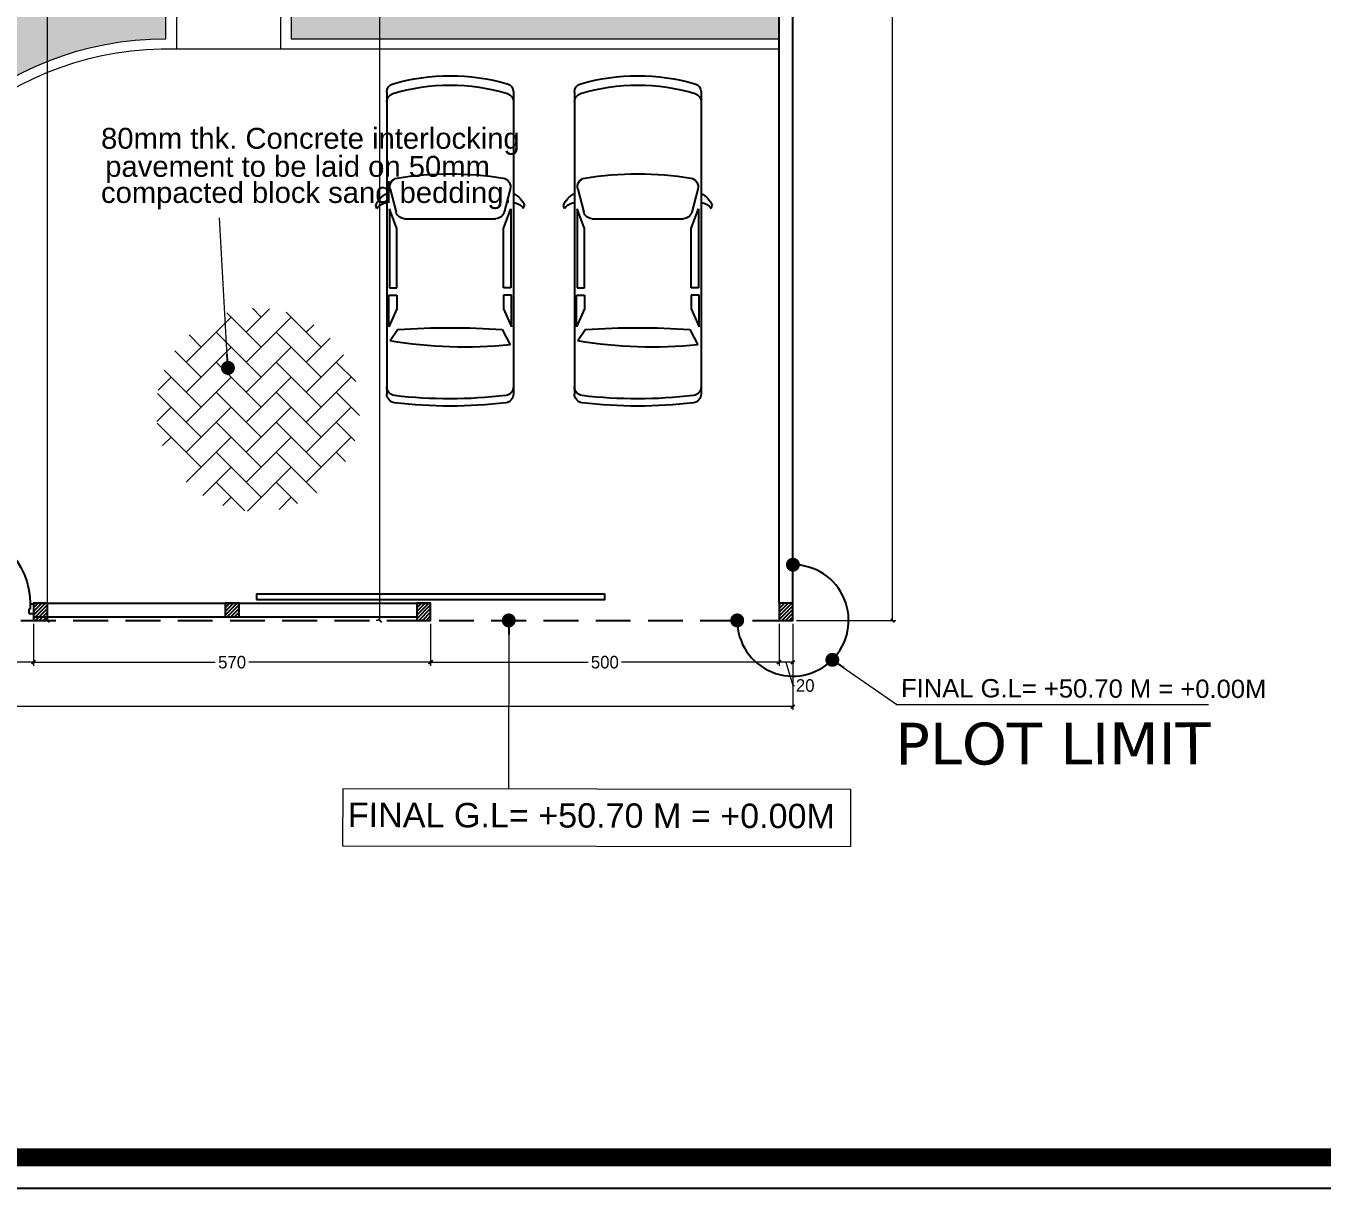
# Model space of a CAD drawing. Header units: centimetres. Extents: x 7997 to 116674, y 1017 to 13844.
# Drawn here: x 26339 to 28200, y 8084 to 9753 of the extents above; entities that cross this region are included whole.
import ezdxf
from ezdxf.enums import TextEntityAlignment as Align

# ---------------------------------------------------------------- set-up
doc = ezdxf.new("R2010")
doc.units = ezdxf.units.CM
doc.header["$LTSCALE"] = 200
doc.header["$PDMODE"] = 2
doc.linetypes.add('DASHED2', pattern=[0.375, 0.25, -0.125])
for name, color, linetype in [('A-FURN-W', 7, 'Continuous'), ('DIM', 11, 'Continuous'), ('LINES', 7, 'Continuous'), ('P-DIM', 8, 'Continuous'), ('P-DIM-2', 11, 'Continuous'), ('P-LIMITS', 8, 'Continuous')]:
    doc.layers.add(name, color=color, linetype=linetype)
for name, color, linetype, lineweight in [('HA', 251, 'Continuous', 0), ('HAT', 8, 'Continuous', 9), ('HATCH', 8, 'Continuous', 5), ('P-TEXT 2', 8, 'Continuous', 18), ('P-WALL', 8, 'Continuous', 25), ('TEXT', 6, 'Continuous', 18)]:
    doc.layers.add(name, color=color, linetype=linetype, lineweight=lineweight)
doc.styles.add('ARIAL', font='arial.ttf', dxfattribs={"width": 0.8, "height": 150})
doc.styles.add('sheet notes', font='verdana.ttf')
doc.styles.add('T1', font='times.ttf')
doc.styles.add('T2', font='')
doc.styles.get('T2').set_extended_font_data('Elisia')
doc.dimstyles.new('NORMAL', dxfattribs={"dimtxt": 18, "dimasz": 5, "dimexe": 5, "dimexo": 5, "dimgap": 1, "dimtad": 0, "dimdec": 0, "dimdsep": 46, "dimtxsty": 'T2', "dimblk1": 'OBLIQUE', "dimblk2": 'OBLIQUE', "dimsah": 1, "dimcen": 0.09, "dimclrd": 4, "dimclre": 4, "dimclrt": 6, "dimadec": 0, "dimazin": 0, "dimtfac": 1, "dimtdec": 0, "dimtofl": 0, "dimtmove": 1, "dimatfit": 2, "dimldrblk": 'OPEN30', "dimfxl": 0, "dimtolj": 1, "dimtzin": 0, "dimlwd": 5, "dimlwe": 5, "dimarcsym": 0})
doc.dimstyles.new('NORMAL-1', dxfattribs={"dimtxt": 10, "dimasz": 5, "dimexe": 5, "dimexo": 5, "dimgap": 1, "dimtad": 0, "dimdec": 0, "dimdsep": 46, "dimtxsty": 'T2', "dimblk1": 'OBLIQUE', "dimblk2": 'OBLIQUE', "dimsah": 1, "dimcen": 0.09, "dimclrd": 4, "dimclre": 4, "dimclrt": 6, "dimadec": 0, "dimazin": 0, "dimtfac": 1, "dimtdec": 0, "dimtofl": 0, "dimtmove": 1, "dimatfit": 3, "dimldrblk": 'OPEN30', "dimfxl": 0, "dimtolj": 1, "dimtzin": 0, "dimlwd": 5, "dimlwe": 5, "dimarcsym": 0})

# ---------------------------------------------------------------- blocks, each defined once
blk = doc.blocks.new('08-TITLE SHEET-selattin', base_point=(45714.81126639986, -203081.3664229797))
at = {"color": 0}
blk.add_lwpolyline([(51244.81126639992, -203081.3664229798), (45714.81126639992, -203081.3664229798), (45714.81125679426, -206921.3664250416), (51244.81125679403, -206921.3664250416)], close=True, dxfattribs=at)
at = {"color": 0, "linetype": 'ByBlock', "const_width": 17.03707362889395}
blk.add_lwpolyline([(45744.28644406027, -206891.8912377757), (51215.33606952825, -206891.8912377757), (51215.33607913391, -203110.8416102456), (45744.2864536657, -203110.8416102456)], close=True, dxfattribs=at)
at = {"layer": 'HA', "ltscale": 1.2}
blk.add_lwpolyline([(45714.81126639992, -203081.3664229798), (51244.81126639992, -203081.3664229798), (51244.81126639992, -206921.3664229797), (45714.81126639992, -206921.3664229797)], close=True, dxfattribs=at)
blk = doc.blocks.new('_OBLIQUE')
at = {"color": 0, "linetype": 'ByBlock'}
blk.add_line((-0.5, -0.5), (0.5, 0.5), dxfattribs=at)
blk = doc.blocks.new('DOT')
at = {"color": 0, "linetype": 'ByBlock'}
blk.add_line((-0.5, 0), (-1, 0), dxfattribs=at)
at = {"color": 0, "linetype": 'ByBlock', "const_width": 0.5}
blk.add_lwpolyline([(-0.25, 0, 1), (0.25, 0, 1)], format="xyb", close=True, dxfattribs=at)
blk = doc.blocks.new('*D1670')
at = {"layer": 'Defpoints', "color": 0, "transparency": 16777216}
for p in [(767.9912761718151, 323.9133018378707), (3450.991276171815, 323.9133018378707), (767.9912761718151, 200.3931115950254)]:
    blk.add_point(p, dxfattribs=at)
at = {"layer": 'P-DIM', "color": 4, "lineweight": 5, "transparency": 16777216}
for p, q in [((767.9912761718151, 318.9133018378707), (767.9912761718151, 195.3931115950254)), ((3450.991276171815, 318.9133018378707), (3450.991276171815, 195.3931115950254)), ((767.9912761718151, 200.3931115950254), (2031.52299931529, 200.3931115950254)), ((3450.991276171815, 200.3931115950254), (2187.45955302834, 200.3931115950254))]:
    blk.add_line(p, q, dxfattribs=at)
at = {"layer": 'P-DIM', "color": 4, "lineweight": 5, "transparency": 16777216, "xscale": 5, "yscale": 5, "zscale": 5, "rotation": 180}
blk.add_blockref('_OBLIQUE', (767.9912761718151, 200.3931115950254), dxfattribs=at)
at = {"layer": 'P-DIM', "color": 4, "lineweight": 5, "transparency": 16777216, "xscale": 5, "yscale": 5, "zscale": 5}
blk.add_blockref('_OBLIQUE', (3450.991276171815, 200.3931115950254), dxfattribs=at)
at = {"layer": 'P-DIM', "color": 6, "transparency": 16777216, "insert": (2109.491276171815, 200.3931115950254), "char_height": 55, "attachment_point": 5, "style": 'T1'}
blk.add_mtext('\\A1;2683', dxfattribs=at)
blk = doc.blocks.new('_Open30')
at = {"color": 0, "linetype": 'ByBlock', "lineweight": -2}
for p, q in [((-1, 0.26794919), (0, 0)), ((0, 0), (-1, -0.26794919)), ((0, 0), (-1, 0))]:
    blk.add_line(p, q, dxfattribs=at)
blk = doc.blocks.new('*D1671')
at = {"layer": 'Defpoints', "color": 0, "transparency": 16777216}
for p in [(3450.991276171817, 4479.913301837872), (3593.837475136159, 4479.913301837872), (3450.991276171817, 323.9133018378708)]:
    blk.add_point(p, dxfattribs=at)
at = {"layer": 'P-DIM', "color": 4, "lineweight": 5, "transparency": 16777216}
for p, q in [((3455.991276171817, 4479.913301837872), (3598.837475136159, 4479.913301837872)), ((3593.837475136159, 4479.913301837872), (3593.837475136159, 2481.923756055608)), ((3593.83747513616, 323.9133018378708), (3593.837475136159, 2321.902847620136)), ((3455.991276171817, 323.9133018378708), (3598.83747513616, 323.9133018378708))]:
    blk.add_line(p, q, dxfattribs=at)
at = {"layer": 'P-DIM', "color": 4, "lineweight": 5, "transparency": 16777216, "xscale": 5, "yscale": 5, "zscale": 5}
for p, rotation in [((3593.837475136159, 4479.913301837872), 90), ((3593.83747513616, 323.9133018378708), 270)]:
    blk.add_blockref('_OBLIQUE', p, dxfattribs=dict(at, rotation=rotation))
at = {"layer": 'P-DIM', "color": 6, "transparency": 16777216, "insert": (3593.837475136159, 2401.91330183787), "char_height": 55, "attachment_point": 5, "rotation": 90, "style": 'T1'}
blk.add_mtext('\\A1;4156', dxfattribs=at)
blk = doc.blocks.new('dd')
at = {"layer": 'P-WALL'}
for p, q in [((-12.34285714285943, 123.4285714284779), (-12.34285714285943, 13.71428571427532)), ((-5.485714285699942, 123.4285714284779), (-12.34285714285943, 123.4285714284779)), ((-5.485714285699942, 13.71428571427532), (-5.485714285699942, 123.4285714284779)), ((-115.1999999999025, 13.71428571428987), (-119.9999999999927, 13.71428571427532)), ((-119.9999999999927, 13.71428571427532), (-120, 0)), ((-113.1428571428769, 1.455191522836685e-11), (-120, 0)), ((-115.1999999999025, 13.71428571428987), (-115.1999999999025, 6.308571428584401)), ((-113.5542857143009, 6.308571428584401), (-115.1999999999025, 6.308571428584401)), ((-114.5142857143146, 6.308571428584401), (-113.1428571428914, 6.308571428584401)), ((-113.1428571428914, 6.308571428584401), (-113.1428571428769, 1.455191522836685e-11)), ((-12.34285714285943, 13.71428571427532), (-5.485714285699942, 13.71428571427532)), ((-5.485714285699942, 6.308571428584401), (-6.857142857123108, 6.308571428584401)), ((-6.857142857123108, 6.308571428584401), (-6.85714285713766, 1.455191522836685e-11)), ((-6.85714285713766, 1.455191522836685e-11), (0, 0)), ((-5.485714285699942, 13.71428571428987), (-2.182787284255028e-11, 13.71428571427532)), ((-5.485714285699942, 13.71428571427532), (-5.485714285699942, 6.308571428584401)), ((-2.182787284255028e-11, 13.71428571427532), (0, 0))]:
    blk.add_line(p, q, dxfattribs=at)
blk.add_lwpolyline([(-5.725714285748836, 6.308571428584401), (-5.931428571464494, 6.308571428584401)], dxfattribs=at)
blk.add_arc((-5.485714285699942, 13.71428571427532), 109.7142857142165, 90, 180, dxfattribs=at)
blk = doc.blocks.new('*D1444')
at = {"layer": 'Defpoints', "color": 0, "linetype": 'Continuous', "transparency": 16777216}
for p in [(27420.3790641434, 8899.362207920192), (27440.3790641434, 8899.362207920192), (27420.3790641434, 8839.293129275098)]:
    blk.add_point(p, dxfattribs=at)
at = {"layer": 'DIM', "color": 4, "lineweight": 5, "transparency": 16777216}
for p, q in [((27420.3790641434, 8894.362207920192), (27420.3790641434, 8834.293129275098)), ((27440.3790641434, 8894.362207920192), (27440.3790641434, 8834.293129275098)), ((27440.3790641434, 8839.293129275098), (27420.3790641434, 8839.293129275098)), ((27430.3790641434, 8839.293129275098), (27440.42906414339, 8805.793129275098)), ((27440.42906414339, 8805.793129275098), (27442.42906414339, 8805.793129275098))]:
    blk.add_line(p, q, dxfattribs=at)
at = {"layer": 'DIM', "color": 4, "linetype": 'Continuous', "lineweight": 5, "transparency": 16777216, "xscale": 5, "yscale": 5, "zscale": 5, "rotation": 180}
blk.add_blockref('_OBLIQUE', (27420.3790641434, 8839.293129275098), dxfattribs=at)
at = {"layer": 'DIM', "color": 4, "linetype": 'Continuous', "lineweight": 5, "transparency": 16777216, "xscale": 5, "yscale": 5, "zscale": 5}
blk.add_blockref('_OBLIQUE', (27440.3790641434, 8839.293129275098), dxfattribs=at)
at = {"layer": 'DIM', "color": 6, "linetype": 'Continuous', "transparency": 16777216, "insert": (27458.00049271482, 8805.793129275098), "char_height": 18, "attachment_point": 5, "style": 'T2'}
blk.add_mtext('\\A1;20', dxfattribs=at)
blk = doc.blocks.new('*D1445')
at = {"layer": 'Defpoints', "color": 0, "linetype": 'Continuous', "transparency": 16777216}
for p in [(26920.3790641434, 8899.362207920192), (27420.3790641434, 8899.362207920192), (26920.3790641434, 8839.293129275098)]:
    blk.add_point(p, dxfattribs=at)
at = {"layer": 'DIM', "color": 4, "lineweight": 5, "transparency": 16777216}
for p, q in [((26920.3790641434, 8894.362207920192), (26920.3790641434, 8834.293129275098)), ((27420.3790641434, 8894.362207920192), (27420.3790641434, 8834.293129275098)), ((26920.3790641434, 8839.293129275098), (27146.23620700054, 8839.293129275098)), ((27420.3790641434, 8839.293129275098), (27194.52192128625, 8839.293129275098))]:
    blk.add_line(p, q, dxfattribs=at)
at = {"layer": 'DIM', "color": 4, "linetype": 'Continuous', "lineweight": 5, "transparency": 16777216, "xscale": 5, "yscale": 5, "zscale": 5, "rotation": 180}
blk.add_blockref('_OBLIQUE', (26920.3790641434, 8839.293129275098), dxfattribs=at)
at = {"layer": 'DIM', "color": 4, "linetype": 'Continuous', "lineweight": 5, "transparency": 16777216, "xscale": 5, "yscale": 5, "zscale": 5}
blk.add_blockref('_OBLIQUE', (27420.3790641434, 8839.293129275098), dxfattribs=at)
at = {"layer": 'DIM', "color": 6, "linetype": 'Continuous', "transparency": 16777216, "insert": (27170.3790641434, 8839.293129275098), "char_height": 18, "attachment_point": 5, "style": 'T2'}
blk.add_mtext('\\A1;500', dxfattribs=at)
blk = doc.blocks.new('*D1446')
at = {"layer": 'Defpoints', "color": 0, "linetype": 'Continuous', "transparency": 16777216}
for p in [(26350.3790641434, 8899.362207920192), (26920.3790641434, 8899.362207920192), (26350.3790641434, 8839.293129275098)]:
    blk.add_point(p, dxfattribs=at)
at = {"layer": 'DIM', "color": 4, "lineweight": 5, "transparency": 16777216}
for p, q in [((26350.3790641434, 8894.362207920192), (26350.3790641434, 8834.293129275098)), ((26920.3790641434, 8894.362207920192), (26920.3790641434, 8834.293129275098)), ((26350.3790641434, 8839.293129275098), (26611.23620700054, 8839.293129275098)), ((26920.3790641434, 8839.293129275098), (26659.52192128625, 8839.293129275098))]:
    blk.add_line(p, q, dxfattribs=at)
at = {"layer": 'DIM', "color": 4, "linetype": 'Continuous', "lineweight": 5, "transparency": 16777216, "xscale": 5, "yscale": 5, "zscale": 5, "rotation": 180}
blk.add_blockref('_OBLIQUE', (26350.3790641434, 8839.293129275098), dxfattribs=at)
at = {"layer": 'DIM', "color": 4, "linetype": 'Continuous', "lineweight": 5, "transparency": 16777216, "xscale": 5, "yscale": 5, "zscale": 5}
blk.add_blockref('_OBLIQUE', (26920.3790641434, 8839.293129275098), dxfattribs=at)
at = {"layer": 'DIM', "color": 6, "linetype": 'Continuous', "transparency": 16777216, "insert": (26635.3790641434, 8839.293129275098), "char_height": 18, "attachment_point": 5, "style": 'T2'}
blk.add_mtext('\\A1;570', dxfattribs=at)
blk = doc.blocks.new('*D1447')
at = {"layer": 'Defpoints', "color": 0, "linetype": 'Continuous', "transparency": 16777216}
for p in [(26230.3790641434, 8899.362207920192), (26350.3790641434, 8899.362207920192), (26230.3790641434, 8839.293129275098)]:
    blk.add_point(p, dxfattribs=at)
at = {"layer": 'DIM', "color": 4, "lineweight": 5, "transparency": 16777216}
for p, q in [((26230.3790641434, 8894.362207920192), (26230.3790641434, 8834.293129275098)), ((26350.3790641434, 8894.362207920192), (26350.3790641434, 8834.293129275098)), ((26230.3790641434, 8839.293129275098), (26267.95049271482, 8839.293129275098)), ((26350.3790641434, 8839.293129275098), (26312.80763557197, 8839.293129275098))]:
    blk.add_line(p, q, dxfattribs=at)
at = {"layer": 'DIM', "color": 4, "linetype": 'Continuous', "lineweight": 5, "transparency": 16777216, "xscale": 5, "yscale": 5, "zscale": 5, "rotation": 180}
blk.add_blockref('_OBLIQUE', (26230.3790641434, 8839.293129275098), dxfattribs=at)
at = {"layer": 'DIM', "color": 4, "linetype": 'Continuous', "lineweight": 5, "transparency": 16777216, "xscale": 5, "yscale": 5, "zscale": 5}
blk.add_blockref('_OBLIQUE', (26350.3790641434, 8839.293129275098), dxfattribs=at)
at = {"layer": 'DIM', "color": 6, "linetype": 'Continuous', "transparency": 16777216, "insert": (26290.3790641434, 8839.293129275098), "char_height": 18, "attachment_point": 5, "style": 'T2'}
blk.add_mtext('\\A1;120', dxfattribs=at)
blk = doc.blocks.new('*D1457')
at = {"layer": 'Defpoints', "color": 0, "transparency": 16777216}
for p in [(26850.37906572597, 10780.36220636835), (26847.30276969438, 8899.362207920196), (26850.37906572597, 8899.362207920196)]:
    blk.add_point(p, dxfattribs=at)
at = {"layer": 'DIM', "color": 4, "lineweight": 5, "transparency": 16777216}
for p, q in [((26845.37906572597, 10780.36220636835), (26842.30276969438, 10780.36220636835)), ((26847.30276969438, 10780.36220636835), (26847.30276969438, 9892.85932322214)), ((26847.30276969438, 8899.362207920196), (26847.30276969438, 9786.865091066407)), ((26845.37906572597, 8899.362207920196), (26842.30276969438, 8899.362207920196))]:
    blk.add_line(p, q, dxfattribs=at)
at = {"layer": 'DIM', "color": 4, "lineweight": 5, "transparency": 16777216, "xscale": 5, "yscale": 5, "zscale": 5}
for p, rotation in [((26847.30276969438, 10780.36220636835), 90), ((26847.30276969438, 8899.362207920196), 270)]:
    blk.add_blockref('_OBLIQUE', p, dxfattribs=dict(at, rotation=rotation))
at = {"layer": 'DIM', "color": 6, "transparency": 16777216, "insert": (26847.30276969438, 9839.862207144264), "char_height": 40, "attachment_point": 5, "rotation": 90, "style": 'T1'}
blk.add_mtext('\\A1;1881', dxfattribs=at)
blk = doc.blocks.new('*D1458')
at = {"layer": 'Defpoints', "color": 0, "transparency": 16777216}
for p in [(26380.3790657609, 10925.362206406), (26370.40252926174, 8899.362207920196), (26380.3790657609, 8899.362207920196)]:
    blk.add_point(p, dxfattribs=at)
at = {"layer": 'DIM', "color": 4, "lineweight": 5, "transparency": 16777216}
for p, q in [((26375.3790657609, 10925.362206406), (26365.40252926174, 10925.362206406)), ((26370.40252926174, 10925.362206406), (26370.40252926174, 9970.651320357043)), ((26370.40252926174, 8899.362207920196), (26370.40252926174, 9854.073093969157)), ((26375.3790657609, 8899.362207920196), (26365.40252926174, 8899.362207920196))]:
    blk.add_line(p, q, dxfattribs=at)
at = {"layer": 'DIM', "color": 4, "lineweight": 5, "transparency": 16777216, "xscale": 5, "yscale": 5, "zscale": 5}
for p, rotation in [((26370.40252926174, 10925.362206406), 90), ((26370.40252926174, 8899.362207920196), 270)]:
    blk.add_blockref('_OBLIQUE', p, dxfattribs=dict(at, rotation=rotation))
at = {"layer": 'DIM', "color": 6, "transparency": 16777216, "insert": (26370.40252926173, 9912.36220716309), "char_height": 40, "attachment_point": 5, "rotation": 90, "style": 'T1'}
blk.add_mtext('\\A1;2026', dxfattribs=at)
blk = doc.blocks.new('CAR1')
for p, q in [((1.911054281046377, 1.05283), (1.870414281046381, 1.070610000000002)), ((0.2361421107087711, 0.9105899999999991), (4.58240698215061, 0.9105899999999991)), ((1.631316648798142, 0.8645577979600603), (1.963694930054894, 0.7770898292082791)), ((2.198074281046379, 0.7683499999999981), (1.91613428104638, 0.8724899999999991)), ((1.91613428104638, 0.8724899999999991), (3.053038281046378, 0.8724899999999991)), ((3.053038281046378, 0.7683499999999981), (2.198074281046379, 0.7683499999999981)), ((3.053038281046378, 0.8724899999999991), (3.053038281046378, 0.7683499999999981)), ((3.159718281046379, 0.8826499999999982), (3.159718281046379, 0.7658100000000019)), ((3.616918281046379, 0.8826499999999982), (3.159718281046379, 0.8826499999999982)), ((3.159718281046379, 0.7658100000000019), (3.355298281046379, 0.7658100000000019)), ((3.355298281046379, 0.7658100000000019), (3.616918281046379, 0.8826499999999982)), ((3.655018281046379, 0.7505699999999962), (3.816239585377398, 0.8643464225456796)), ((2.058374281046378, 0.6542713629759334), (2.058374281046381, -0.6542713629759298)), ((0.2361421107087711, -0.9105900000000027), (4.581364004237377, -0.9105900000000027)), ((1.631316648798142, -0.8645577979600638), (1.963694930054894, -0.7770898292082897)), ((2.198074281046379, -0.7683500000000087), (1.91613428104638, -0.8724900000000098)), ((1.91613428104638, -0.8724900000000098), (3.053038281046378, -0.8724900000000098)), ((3.053038281046378, -0.7683500000000087), (2.198074281046379, -0.7683500000000087)), ((3.053038281046378, -0.8724900000000098), (3.053038281046378, -0.7683500000000087)), ((3.159718281046379, -0.8826500000000088), (3.159718281046379, -0.7658100000000054)), ((3.159718281046379, -0.7658100000000054), (3.355298281046379, -0.7658100000000054)), ((3.616918281046379, -0.8826500000000088), (3.159718281046379, -0.8826500000000088)), ((3.355298281046379, -0.7658100000000054), (3.616918281046379, -0.8826500000000088)), ((3.655018281046379, -0.7505699999999997), (3.874597790893072, -0.8637906847647052)), ((1.911054281046377, -1.052830000000004), (1.870414281046381, -1.070610000000006))]:
    blk.add_line(p, q)
for centre, radius, start, end in [((1.972942357969464, 0.7857392307692237), 0.3027595774202398, 109.7943536718523, 155.645823913382), ((2.007574281046386, 0.9004300000000001), 0.1803936539903857, 122.3474434994437, 176.7713203565474), ((2.993258240010816, 0), 2.993258240010816, 164.0673210078376, 195.9326789921624), ((0.2361421107087711, 0.7835900000000038), 0.127, 90, 162.5506909482782), ((2.963726369184441, 0), 2.829106369184437, 163.0674719161508, 196.9325280838492), ((0.3776778297148464, 0.7835900000000038), 0.127, 90, 161.4636568123414), ((6.154752055908265, 0), 4.742734857863987, 170.7341892285575, 189.2658107714426), ((1.598995999789627, 0.7417393317277003), 0.127, 75.25643716352906, 170.0648483490951), ((1.931374281046379, 0.6542713629759334), 0.127, 0, 75.25643716352924), ((13.72030607610784, 0), 10.09323405664969, 175.7353384017739, 184.2646615982262), ((-2.705541233724524, -0.2209443152913195), 6.611465876644944, 354.4201983593455, 9.448023340810465), ((4.478266982150609, 0.7835900000000038), 0.127, 7.356621824410266, 90), ((4.58240698215061, 0.7835900000000038), 0.127, 7.356621824410266, 90), ((-2.174546377065131, 0.004428039185384591), 6.825276084088197, 353.2310708552898, 6.692508344492688), ((-2.070406377065131, 0.004428039185384591), 6.825276084088197, 353.2310708552898, 6.692508344492688), ((1.931374281046379, -0.6542713629759298), 0.127, 284.7435628364707, 0), ((0.2361421107087711, -0.7835900000000002), 0.127, 197.4493090517219, 270), ((0.3776778297148464, -0.7835900000000002), 0.127, 198.5363431876591, 270), ((1.598995999789627, -0.741739331727711), 0.127, 189.9351516509049, 284.743562836471), ((1.972942357969464, -0.7857392307692201), 0.3027595774202398, 204.3541760866181, 250.2056463281477), ((2.007574281046386, -0.9004299999999965), 0.1803936539903857, 183.2286796434526, 237.6525565005564), ((4.477224004237376, -0.7835900000000002), 0.127, 270.0000000000003, 352.5593536791832), ((4.581364004237374, -0.7835900000000002), 0.127, 270.0000000000003, 352.5593536791832)]:
    blk.add_arc(centre, radius, start, end)
blk = doc.blocks.new('01-PLOT LAYOUT-selattin')
at = {"layer": 'P-WALL'}
h = blk.add_hatch(dxfattribs=at)
h.set_pattern_fill('ANSI31', color=8, scale=30)
h.set_pattern_definition([(45, (-43846.84396313432, -25508.87782853374), (-2.651650429449553, 2.651650429449553), [])])
h.paths.add_polyline_path([(2360.991276171815, 323.9133018378707), (2380.991276171815, 323.9133018378707), (2380.991276171815, 348.9133018378707), (2360.991276171815, 348.9133018378707)])
h = blk.add_hatch(dxfattribs=at)
h.set_pattern_fill('ANSI31', color=8, scale=30)
h.set_pattern_definition([(45, (-43571.84396313432, -25508.87782853374), (-2.651650429449553, 2.651650429449553), [])])
h.paths.add_polyline_path([(2635.991276171815, 328.9133018378707), (2655.991276171815, 328.9133018378707), (2655.991276171815, 348.9133018378707), (2635.991276171815, 348.9133018378707)])
h = blk.add_hatch(dxfattribs=at)
h.set_pattern_fill('ANSI31', color=8, scale=30)
h.set_pattern_definition([(45, (-43296.84396313432, -25508.87782853374), (-2.651650429449553, 2.651650429449553), [])])
h.paths.add_polyline_path([(2910.991276171815, 323.9133018378707), (2930.991276171815, 323.9133018378707), (2930.991276171815, 348.9133018378707), (2910.991276171815, 348.9133018378707)])
h = blk.add_hatch(dxfattribs=at)
h.set_pattern_fill('ANSI31', color=8, scale=30)
h.set_pattern_definition([(45, (-42796.84396313432, -25508.87782853374), (-2.651650429449553, 2.651650429449553), [])])
h.paths.add_polyline_path([(3430.991276171815, 323.9133018378707), (3450.991276171815, 323.9133018378707), (3450.991276171815, 348.9133018378707), (3430.991276171815, 348.9133018378707)])
at = {"layer": 'P-DIM-2', "color": 8, "const_width": 10}
for points in [[(3445.991279898328, 403.9194063409523, 1), (3455.991272445302, 403.9071973347891, 1)], [(3365.991279898328, 323.9194063409595, 1), (3375.991272445302, 323.9071973347964, 1)]]:
    blk.add_lwpolyline(points, format="xyb", close=True, dxfattribs=at)
at = {"layer": 'P-DIM-2', "color": 8}
blk.add_arc((3450.991276171815, 323.9133018378707), 80, 180, 90.41557651703903, dxfattribs=at)
at = {"layer": 'P-LIMITS', "color": 8, "linetype": 'DASHED2'}
blk.add_lwpolyline([(767.9912761718151, 323.9133018378707), (3450.991276171815, 323.9133018378707), (3450.991276171815, 4479.913301837871), (767.9912761718151, 4479.913301837871)], close=True, dxfattribs=at)
at = {"layer": 'P-TEXT 2'}
blk.add_lwpolyline([(2804.544124459673, 0.2328907510091085), (3534.098008469387, -0.6578226995115983), (3534.267627323134, 81.14501406072668), (2804.71374331339, 82.03572751153843)], close=True, dxfattribs=at)
at = {"layer": 'P-WALL'}
for points in [[(3450.991276171815, 328.9133018378707), (3450.991276171815, 4479.913301837871), (767.9912761718151, 4479.913301837871), (767.9912761718151, 328.9133018378707), (2240.991276171815, 328.9133018378707)], [(3430.991276171815, 348.9133018378707), (3430.991276171815, 4459.913301837871), (787.9912761718151, 4459.913301837871), (787.9912761718151, 348.9133018378707), (2240.991276171815, 348.9133018378707)], [(2360.991276171815, 348.9133018378707), (2930.991276171815, 348.9133018378707)], [(2360.991276171815, 328.9133018378707), (2910.991276171815, 328.9133018378707)]]:
    blk.add_lwpolyline(points, dxfattribs=at)
at = {"layer": 'P-WALL', "color": 8}
for points in [[(2680.991276171815, 353.9133018378707), (3180.991276171815, 353.9133018378707), (3180.991276171815, 361.4133018378707), (2680.991276171815, 361.4133018378707)], [(2360.991276171815, 323.9133018378707), (2380.991276171815, 323.9133018378707), (2380.991276171815, 348.9133018378707), (2360.991276171815, 348.9133018378707)], [(2635.991276171815, 328.9133018378707), (2655.991276171815, 328.9133018378707), (2655.991276171815, 348.9133018378707), (2635.991276171815, 348.9133018378707)], [(2910.991276171815, 323.9133018378707), (2930.991276171815, 323.9133018378707), (2930.991276171815, 348.9133018378707), (2910.991276171815, 348.9133018378707)], [(3430.991276171815, 323.9133018378707), (3450.991276171815, 323.9133018378707), (3450.991276171815, 348.9133018378707), (3430.991276171815, 348.9133018378707)]]:
    blk.add_lwpolyline(points, close=True, dxfattribs=at)
at = {"xscale": -1}
blk.add_blockref('dd', (2240.991276171815, 333.9133018378707), dxfattribs=at)
at = {"layer": 'P-DIM-2', "color": 8, "style": 'sheet notes'}
blk.add_text('PLOT LIMIT', height=60, rotation=0.069952469898428, dxfattribs=at).set_placement((3598.001723790599, 116.9245401937587))
at = {"layer": 'P-TEXT 2', "style": 'ARIAL'}
for height, rotation, p in [(26.27665919999998, 359.8532110306358, (3606.140513967024, 213.7111202909509)), (35.03554559999998, 359.8532110306467, (2812.067640000081, 27.1668140988113))]:
    blk.add_text('FINAL G.L= +50.70 M = +0.00M', height=height, rotation=rotation, dxfattribs=at).set_placement(p)
at = {"layer": 'P-DIM'}
dim = blk.add_linear_dim(base=(3593.837475136159, 4479.913301837872), p1=(3450.991276171815, 323.9133018378707), p2=(3450.991276171815, 4479.913301837871), angle=90, dimstyle='NORMAL-1', override={"dimtxt": 55, "dimtxsty": 'T1'}, dxfattribs=at)
dim.commit()
dim.dimension.update_dxf_attribs({"geometry": '*D1671', "text_midpoint": (3593.837475136159, 2401.91330183787)})
dim = blk.add_linear_dim(base=(767.9912761718151, 200.3931115950254), p1=(3450.991276171815, 323.9133018378707), p2=(767.9912761718151, 323.9133018378707), dimstyle='NORMAL-1', override={"dimtxt": 55, "dimtxsty": 'T1'}, dxfattribs=at)
dim.commit()
dim.dimension.update_dxf_attribs({"geometry": '*D1670', "text_midpoint": (2109.491276171815, 200.3931115950254)})
at = {"layer": 'P-DIM-2', "color": 8}
blk.add_leader([(3507.525275835971, 267.3102375924427), (3600.037824080937, 203.0224281542032), (4047.542324067384, 203.0224281542032)], dimstyle='NORMAL', override={"dimasz": 20, "dimldrblk": 'Dot'}, dxfattribs=at)
at = {"layer": 'P-TEXT 2'}
blk.add_leader([(3043.067375188693, 323.9133018378707), (3042.812188838201, 81.43874678952852)], dimstyle='NORMAL', override={"dimasz": 20, "dimldrblk": 'Dot'}, dxfattribs=at)

msp = doc.modelspace()

# ---------------------------------------------------------------- hatches: boundary and pattern name
at = {"layer": 'DIM', "linetype": 'Continuous'}
h = msp.add_hatch(dxfattribs=at)
h.set_pattern_fill('GRASS', color=8, scale=3)
h.set_pattern_definition([(90, (0, 0), (-53.88153672, 53.88153672), [14.2875, -93.47557344]), (45, (0, 0), (-53.88153672641492, 53.88153672641492), [14.2875, -61.91249999999999]), (135, (0, 0), (-53.88153672641492, -53.88153672641491), [14.2875, -61.91249999999999])])
edge = h.paths.add_edge_path()
edge.add_line((26081.77399600743, 8924.362207920192), (26081.77399600743, 9319.590503116124))
edge.add_arc((26540.37906414178, 9273.94485947837), 460.8710593014252, 89.99999999998778, 174.315986222183, ccw=False)
edge.add_line((26540.37906414188, 9734.815918779794), (26540.37906414188, 10530.36220643765))
edge.add_line((26540.37906414188, 10530.36220643765), (25975.3790657988, 10530.36220658182))
edge.add_line((25975.3790657988, 10530.36220658182), (25975.37906536808, 11664.86220651038))
edge.add_line((25975.37906536808, 11664.86220651038), (25815.37906438054, 11664.86220651038))
edge.add_line((25815.37906438054, 11664.86220651038), (25815.37906438053, 12458.3622064348))
edge.add_line((25815.37906438053, 12458.3622064348), (27260.37906415523, 12458.3622064348))
edge.add_line((27260.37906415523, 12458.3622064348), (27260.37906415523, 10530.36220620913))
edge.add_line((27260.37906415523, 10530.36220620913), (26720.37906418317, 10530.36220636004))
edge.add_line((26720.37906418317, 10530.36220636004), (26720.37906418317, 9734.815918779801))
edge.add_line((26720.37906418317, 9734.815918779801), (27420.3790641434, 9734.815918779801))
edge.add_line((27420.3790641434, 9734.815918779801), (27420.3790641434, 13035.36220792019))
edge.add_line((27420.3790641434, 13035.36220792019), (24777.3790641434, 13035.36220792019))
edge.add_line((24777.3790641434, 13035.36220792019), (24777.3790641434, 8924.362207920192))
edge.add_line((24777.3790641434, 8924.362207920192), (26081.77399600743, 8924.362207920192))
at = {"layer": 'HATCH'}
h = msp.add_hatch(dxfattribs=at)
h.set_pattern_fill('AR-HBONE', color=9, scale=0.3, angle=-2.705186624078483e-13, style=0)
h.set_pattern_definition([(44.99999999999973, (-57744.43142697829, 34961.01744576731), (2.077820686912099e-13, 43.10522938113194), [91.44, -30.48]), (134.9999999999997, (-57722.87882697833, 34982.57004576737), (2.077820686912099e-13, 43.10522938113194), [91.44000000000001, -30.48])])
edge = h.paths.add_edge_path()
edge.add_arc((26672.4947191049, 9201.795819250015), 146.1052229016424, 0, 360)

# ---------------------------------------------------------------- linework, layer by layer
at = {"linetype": 'Continuous'}
msp.add_lwpolyline([(23631.31841653949, 8084.084147621412), (31926.31841653949, 8084.084147621412), (31926.31841653949, 13844.08414762141), (23631.31841653949, 13844.08414762141)], close=True, dxfattribs=at)
at = {"layer": 'HAT', "color": 8}
msp.add_line((26705.37906418317, 9719.815918779801), (26555.37906414188, 9719.815918779801), dxfattribs=at)
for points in [[(26081.77399600743, 8924.362207920192), (26081.77399600743, 9319.590503116124, -0.3854467847184069), (26540.37906414188, 9734.815918779794), (26540.37906414188, 10530.36220643765), (25975.3790657988, 10530.36220658182), (25975.37906536808, 11664.86220651038), (25815.37906438054, 11664.86220651038), (25815.37906438053, 12458.3622064348), (27260.37906415523, 12458.3622064348), (27260.37906415523, 10530.36220620913), (26720.37906418317, 10530.36220636004), (26720.37906418317, 9734.815918779801), (27420.3790641434, 9734.815918779801), (27420.3790641434, 13035.36220792019), (24777.3790641434, 13035.36220792019), (24777.3790641434, 8924.362207920192), (26081.77399600743, 8924.362207920192)], [(27420.3790641434, 9719.815918779801), (26705.37906418317, 9719.815918779801), (26705.37906418317, 10545.36220636732), (27245.37906415523, 10545.3622062164), (27245.37906415523, 12443.3622064348), (25830.37906562043, 12443.3622064348), (25830.37906438054, 11679.86220651038), (25990.37906536, 11679.86220651038), (25990.37906579072, 10545.36220657455), (26555.37906414188, 10545.36220643037), (26555.37906414188, 9719.563532249798, 0.3946616596569844), (26096.77399600743, 9318.839681541642), (26096.77399600743, 8924.362207920192)]]:
    msp.add_lwpolyline(points, format="xyb", dxfattribs=at)

# ---------------------------------------------------------------- block references
at = {"layer": 'A-FURN-W', "xscale": -99.78547006314892, "yscale": 99.78547006314892, "zscale": 99.78547006314892, "rotation": 90}
for p in [(26948.33448793678, 9681.673993079585), (27217.71458836991, 9681.673993079585)]:
    msp.add_blockref('CAR1', p, dxfattribs=at)
at = {"layer": 'DIM', "color": 0, "linetype": 'Continuous', "xscale": 1.5, "yscale": 1.5, "zscale": 1.5}
msp.add_blockref('08-TITLE SHEET-selattin', (23631.3184165395, 13844.08414762141), dxfattribs=at)
at = {"layer": 'DIM', "linetype": 'Continuous'}
msp.add_blockref('01-PLOT LAYOUT-selattin', (23989.38778797158, 8575.448906082323), dxfattribs=at)

# ---------------------------------------------------------------- texts
at = {"layer": 'TEXT', "linetype": 'ByBlock', "style": 'ARIAL'}
for s, p in [('80mm thk. Concrete interlocking', (26747.75594714173, 9576.736173648664)), ('pavement to be laid on 50mm', (26729.34446773885, 9536.429099360292)), ('compacted block sand bedding.', (26741.90593267925, 9498.937013624512))]:
    msp.add_text(s, height=30, dxfattribs=at).set_placement(p, align=Align.CENTER)

# ---------------------------------------------------------------- dimensions: what is measured, and where the dimension line sits
at = {"layer": 'DIM'}
for base, p1, p2, picture, middle in [((26370.40252926174, 8899.362207920196), (26380.37906576088, 10925.362206406), (26380.37906576088, 8899.362207920192), '*D1458', (26370.40252926173, 9912.36220716309)), ((26847.30276969438, 8899.362207920196), (26850.37906572596, 10780.36220636835), (26850.37906572596, 8899.362207920192), '*D1457', (26847.30276969438, 9839.862207144264))]:
    dim = msp.add_linear_dim(base=base, p1=p1, p2=p2, angle=90, dimstyle='NORMAL', override={"dimtxt": 40, "dimtxsty": 'T1'}, dxfattribs=at)
    dim.commit()
    dim.dimension.update_dxf_attribs({"geometry": picture, "text_midpoint": middle})
at = {"layer": 'DIM', "linetype": 'Continuous'}
for base, p1, p2, picture, middle in [((26230.3790641434, 8839.293129275098), (26350.3790641434, 8899.362207920192), (26230.3790641434, 8899.362207920192), '*D1447', (26290.3790641434, 8839.293129275098)), ((26350.3790641434, 8839.293129275098), (26920.3790641434, 8899.362207920192), (26350.3790641434, 8899.362207920192), '*D1446', (26635.3790641434, 8839.293129275098)), ((26920.3790641434, 8839.293129275098), (27420.3790641434, 8899.362207920192), (26920.3790641434, 8899.362207920192), '*D1445', (27170.3790641434, 8839.293129275098)), ((27420.3790641434, 8839.293129275098), (27440.3790641434, 8899.362207920192), (27420.3790641434, 8899.362207920192), '*D1444', (27443.42906414339, 8805.793129275098))]:
    dim = msp.add_linear_dim(base=base, p1=p1, p2=p2, dimstyle='NORMAL', dxfattribs=at)
    dim.commit()
    dim.dimension.update_dxf_attribs({"geometry": picture, "text_midpoint": middle})

# ---------------------------------------------------------------- leaders
at = {"layer": 'LINES', "ltscale": 1.5}
msp.add_leader([(26629.41505446852, 9261.9667582714), (26617.39758796474, 9477.602321965252)], dimstyle='NORMAL', override={"dimasz": 20, "dimldrblk": 'Dot', "dimfxl": 15, "dimfxlon": 1}, dxfattribs=at)

doc.saveas('drawing.dxf')
